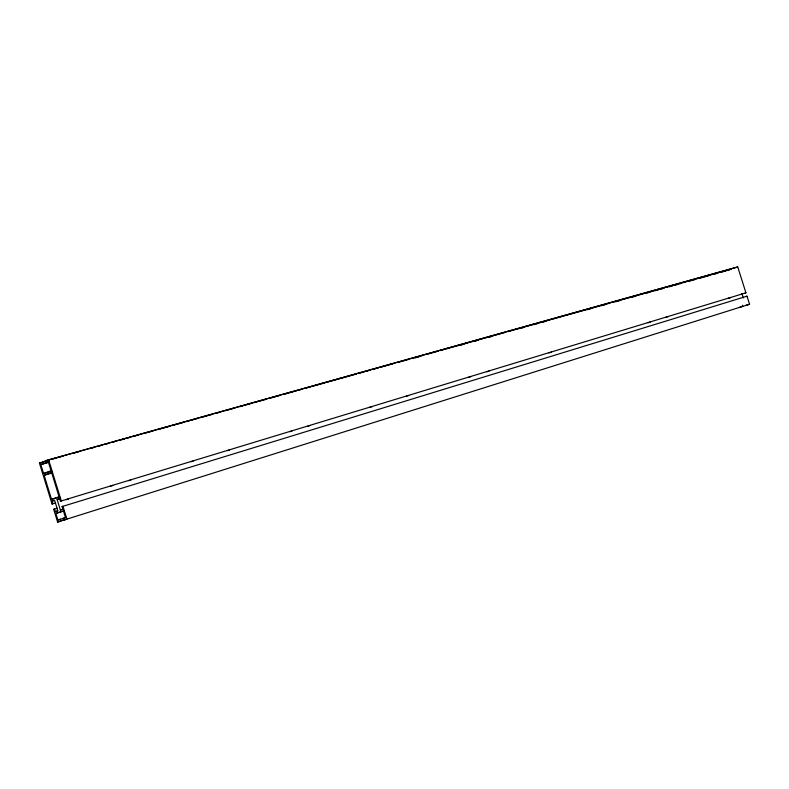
<?xml version="1.0" encoding="UTF-8"?>
<svg xmlns="http://www.w3.org/2000/svg" width="789" height="789" viewBox="0 0 789 789"><rect width="100%" height="100%" fill="white"/><g stroke="black" fill="none" stroke-linecap="round" stroke-linejoin="round"><path stroke-width="1.18" d="M55.575 502.928L52.044 504.003L39.45 463.104L48.671 460.155M48.129 461.969L45.762 462.64L45.21 460.855L737.735 266.948L745.93 292.818L744.974 293.133M51.857 471.141L43.573 473.508L40.811 464.553L49.214 461.93M45.762 462.64L48.267 461.673L51.048 470.708L43.573 473.508M44.115 475.284L51.601 472.493L59.076 496.784L51.522 499.358L44.115 475.284L52.399 472.897M728.178 270.193L731.038 269.217L680.01 283.498M737.735 266.948L45.21 460.855M52.044 504.003L52.873 503.727L52.074 501.123L54.579 500.275L57.834 510.828L55.309 511.647L54.51 509.043L53.682 509.309L57.607 522.052L60.97 521.006L60.418 519.231L57.893 520.02L55.851 513.412L63.445 510.976L65.507 517.643L62.942 518.442L63.495 520.227L66.907 519.162L62.933 506.282L62.094 506.558L62.903 509.191L60.349 510.01L57.094 499.427L59.629 498.579L60.437 501.202L745.93 292.818M60.437 501.202L61.286 500.916L48.543 459.563M746.029 296.486L746.996 296.181L749.55 304.238L57.607 522.052M57.893 520.02L66.463 517.337M738.958 307.542L742.794 306.339L742.449 305.225M745.674 305.442L749.55 304.238M55.309 511.647L57.666 510.917M60.349 510.01L62.696 509.29M55.851 513.412L64.096 510.868M62.094 506.558L746.996 296.181M53.682 509.309L57.212 508.224M66.187 499.703L68.535 498.993M110.608 486.172L112.965 485.452M128.627 480.718L130.984 479.998M191.066 461.733L193.423 461.013M227.271 450.697L229.629 449.977M289.721 431.701L292.078 430.991M307.7 426.257L310.057 425.547M369.854 407.341L372.497 406.552M406.374 396.236L408.732 395.516M468.834 377.241L471.191 376.521M486.783 371.806L489.141 371.086M548.957 352.88L551.58 352.101M647.937 322.78L650.294 322.06M665.857 317.346L668.214 316.626M728.069 298.41L730.653 297.64M51.522 499.358L59.777 496.863M57.094 499.427L60.625 498.362M52.074 501.123L54.431 500.413M51.048 459.494L56.976 457.837M59.353 457.166L62.913 456.17M73.594 453.182L79.531 451.525M90.212 448.537L93.773 447.541M98.517 446.209L102.077 445.213M104.444 444.552L108.004 443.556M112.758 442.225L116.318 441.229M118.685 440.568L124.623 438.911M126.999 438.24L130.56 437.244M132.927 436.583L138.864 434.926M143.608 433.595L153.105 430.942M157.849 429.611L169.714 426.287M172.091 425.626L175.651 424.63M178.028 423.959L183.955 422.302M186.332 421.642L189.893 420.645M192.269 419.975L198.197 418.318M200.574 417.657L212.438 414.333M217.192 413.002L220.752 412.006M225.496 410.684L229.057 409.688M231.424 409.018L234.984 408.021M239.738 406.7L243.298 405.704M245.665 405.033L251.602 403.376M253.979 402.715L257.539 401.719M259.906 401.049L265.844 399.392M270.588 398.06L280.085 395.407M284.829 394.076L296.694 390.752M299.07 390.091L302.631 389.095M305.008 388.435L310.935 386.768M313.312 386.107L325.176 382.783M327.553 382.123L356.036 374.154M358.403 373.493L364.34 371.826M366.717 371.165L370.278 370.169M372.645 369.508L378.582 367.842M380.959 367.181L392.823 363.857M397.567 362.536L409.432 359.212M411.809 358.551L423.673 355.228M426.05 354.557L437.915 351.243M440.292 350.572L483.016 338.619M485.383 337.958L505.562 332.317M507.938 331.646L519.803 328.332M522.18 327.662L536.412 323.677M538.788 323.017L550.653 319.693M553.03 319.032L564.894 315.708M567.271 315.048L609.996 303.094M612.363 302.424L663.391 288.153M665.768 287.482L677.633 284.158M39.45 463.104L45.377 461.437M415.359 357.841L418.91 356.845M460.421 345.227L463.971 344.231M474.653 341.243L478.203 340.246M488.874 337.258L492.435 336.262M519.714 328.618L523.265 327.622M533.936 324.634L537.496 323.638M542.24 322.316L545.801 321.32M587.302 309.692L590.862 308.696M601.534 305.708L605.094 304.712M615.765 301.723L619.316 300.727M632.364 297.078L635.924 296.082M646.595 293.094L650.146 292.098M654.89 290.766L658.45 289.77M660.827 289.109L664.377 288.113M669.121 286.782L672.682 285.786M675.049 285.125L680.986 283.458M689.28 281.14L695.208 279.474M699.951 278.152L709.439 275.489M714.183 274.168L717.743 273.172M720.11 272.501L726.048 270.844M40.811 464.553L49.105 462.216M741.897 293.528L743.297 297.946M42.734 461.821L43.287 463.597"/></g></svg>
